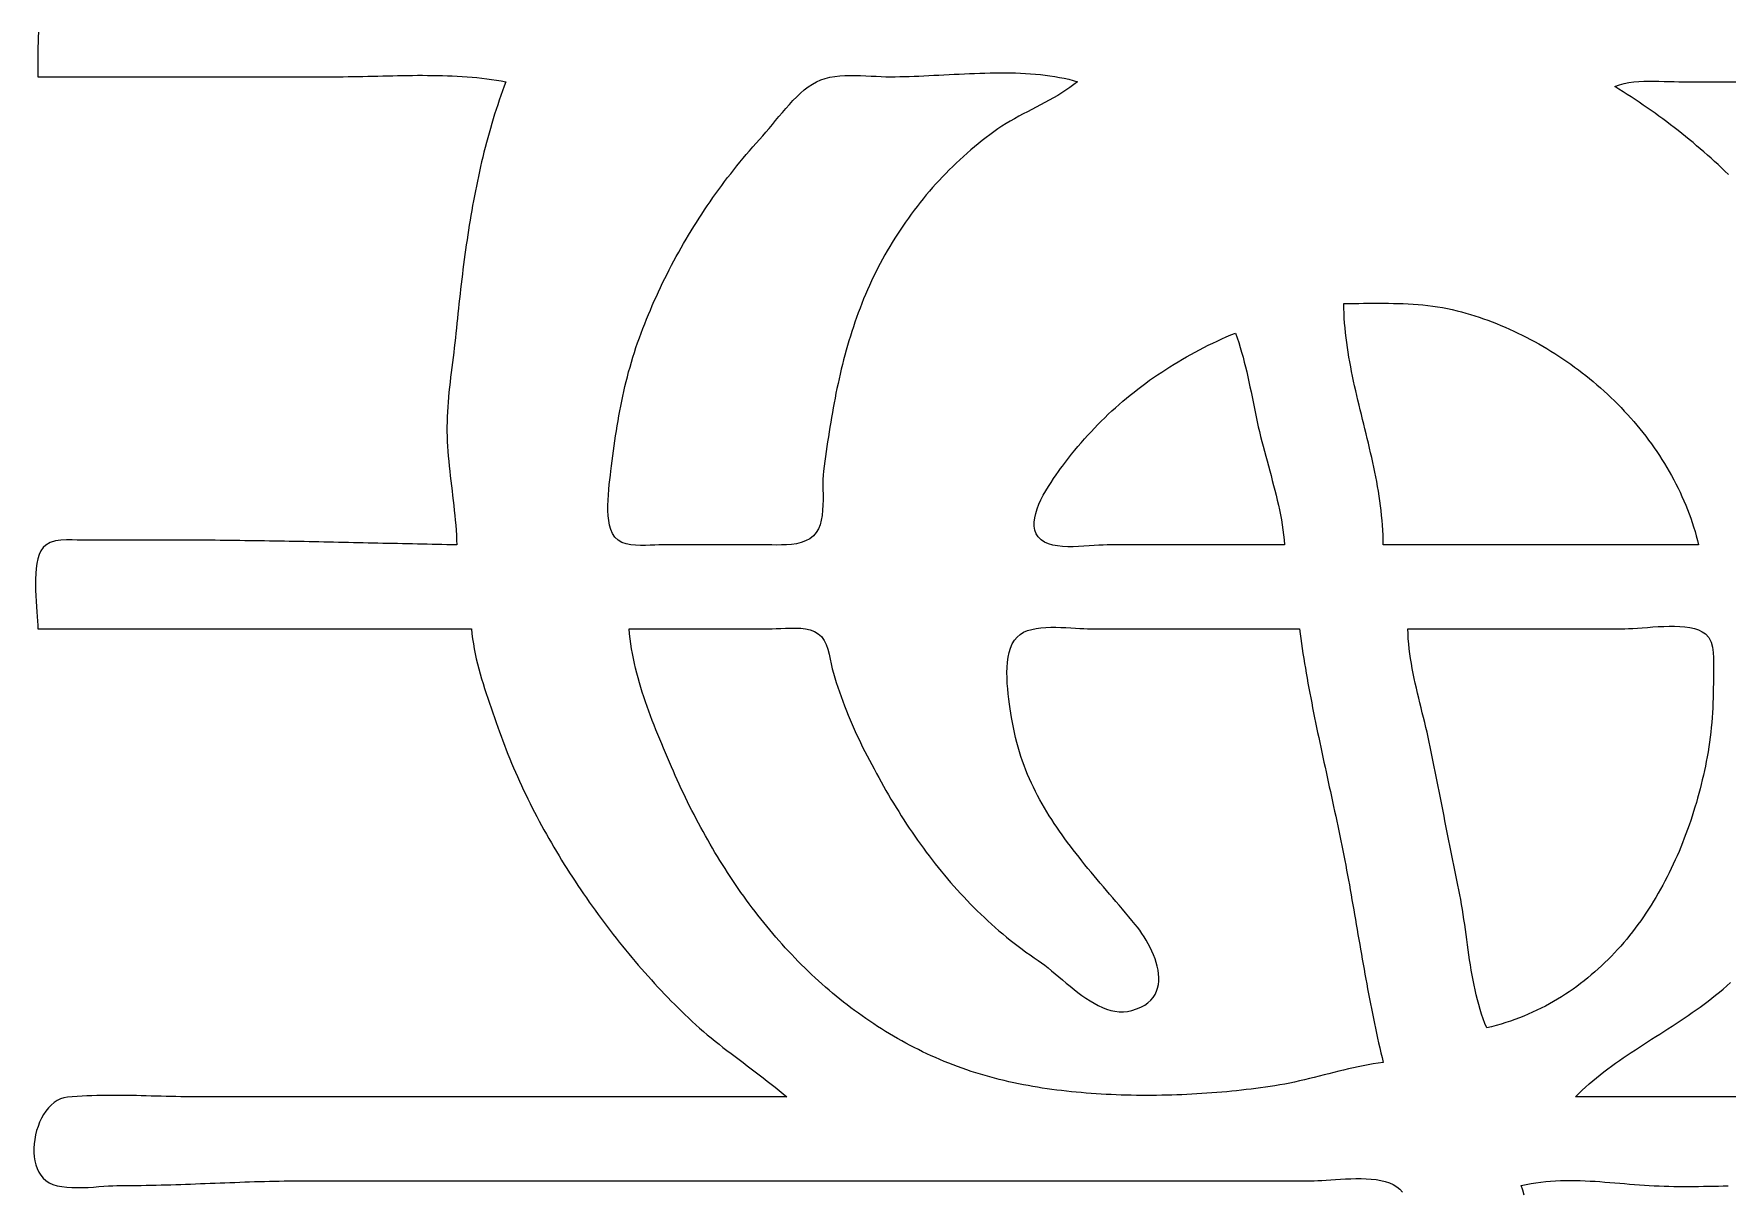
# Model space of a CAD drawing. Extents: x 5 to 1491, y 1 to 919.
# Drawn here: x 20.2 to 363.8, y 267.7 to 502.7 of the extents above; entities that cross this region are included whole.
import ezdxf

# ---------------------------------------------------------------- set-up
doc = ezdxf.new("R2010")
doc.units = 0
doc.layers.add('C18', color=18, linetype='CONTINUOUS')
doc.layers.add('C7', color=7, linetype='CONTINUOUS')

msp = doc.modelspace()

# ---------------------------------------------------------------- linework, layer by layer
at = {"layer": 'C18'}
for points in [[(21.1268, 503.027), (21.0851, 502.0315), (21.0535, 501.035), (21.0308, 500.0371), (21.0154, 499.0375), (21.0061, 498.0357), (21.0013, 497.0315), (20.9996, 496.0244), (20.9996, 495.014), (21, 494), (81, 494), (81.9887, 494.0026), (82.9802, 494.01), (83.9744, 494.0216), (84.9709, 494.0369), (85.9697, 494.0552), (86.9704, 494.0758), (87.973, 494.0983), (88.9772, 494.1219), (89.9829, 494.1462), (90.9898, 494.1704), (91.9978, 494.194), (93.0066, 494.2163), (94.016, 494.2369), (95.026, 494.255), (96.0362, 494.27), (97.0465, 494.2814), (98.0567, 494.2886), (99.0666, 494.2908), (100.0759, 494.2877), (101.0846, 494.2784), (102.0924, 494.2625), (103.0991, 494.2393), (104.1046, 494.2082), (105.1086, 494.1686), (106.1109, 494.1199), (107.1113, 494.0616), (108.1097, 493.9929), (109.1059, 493.9133), (110.0996, 493.8222), (111.0907, 493.719), (112.079, 493.6031), (113.0642, 493.4738), (114.0463, 493.3306), (115.0249, 493.1728), (116, 493), (115.6459, 492.0677), (115.3005, 491.1319), (114.9637, 490.1927), (114.6352, 489.2501), (114.3149, 488.3043), (114.0026, 487.3553), (113.6983, 486.4032), (113.4018, 485.4482), (113.1129, 484.4903), (112.8315, 483.5296), (112.5574, 482.5663), (112.2905, 481.6005), (112.0306, 480.6321), (111.7777, 479.6614), (111.5315, 478.6885), (111.2919, 477.7133), (111.0587, 476.7361), (110.8319, 475.757), (110.6112, 474.7759), (110.3966, 473.7931), (110.1878, 472.8086), (109.9848, 471.8226), (109.7873, 470.8351), (109.5953, 469.8461), (109.4085, 468.856), (109.2269, 467.8646), (109.0503, 466.8722), (108.8786, 465.8787), (108.7115, 464.8844), (108.549, 463.8894), (108.391, 462.8936), (108.2371, 461.8972), (108.0874, 460.9004), (107.9417, 459.9032), (107.7998, 458.9057), (107.6616, 457.908), (107.5269, 456.9102), (107.3956, 455.9124), (107.2675, 454.9147), (107.1425, 453.9173), (107.0205, 452.9201), (106.9013, 451.9234), (106.7847, 450.9271), (106.6707, 449.9315), (106.559, 448.9365), (106.4495, 447.9424), (106.3421, 446.9492), (106.2366, 445.9569), (106.1329, 444.9658), (106.0308, 443.9758), (105.9302, 442.9872), (105.831, 442), (105.7281, 441.0108), (105.618, 440.0188), (105.502, 439.0242), (105.3816, 438.0273), (105.2582, 437.0285), (105.1333, 436.0279), (105.0082, 435.026), (104.8845, 434.0229), (104.7634, 433.0189), (104.6465, 432.0143), (104.5351, 431.0095), (104.4308, 430.0047), (104.3348, 429.0001), (104.2487, 427.9962), (104.1738, 426.993), (104.1117, 425.991), (104.0636, 424.9904), (104.0311, 423.9915), (104.0156, 422.9946), (104.0185, 422), (104.0401, 420.9985), (104.0786, 419.9975), (104.1324, 418.9968), (104.2, 417.9966), (104.2797, 416.9966), (104.3701, 415.997), (104.4694, 414.9975), (104.5763, 413.9983), (104.6889, 412.9991), (104.8059, 412.0001), (104.9256, 411.0011), (105.0464, 410.0021), (105.1668, 409.003), (105.2852, 408.0039), (105.4, 407.0046), (105.5096, 406.0052), (105.6125, 405.0055), (105.7071, 404.0055), (105.7918, 403.0052), (105.8649, 402.0046), (105.9251, 401.0035), (105.9706, 400.002), (106, 399), (105.0014, 399.0207), (104.0029, 399.0417), (103.0043, 399.0629), (102.0057, 399.0843), (101.007, 399.1059), (100.0083, 399.1276), (99.0096, 399.1495), (98.0108, 399.1715), (97.012, 399.1936), (96.0131, 399.2158), (95.0142, 399.2381), (94.0153, 399.2604), (93.0163, 399.2828), (92.0173, 399.3051), (91.0182, 399.3274), (90.0191, 399.3497), (89.0199, 399.372), (88.0207, 399.3941), (87.0215, 399.4162), (86.0222, 399.4382), (85.0228, 399.46), (84.0234, 399.4817), (83.024, 399.5032), (82.0245, 399.5245), (81.0249, 399.5456), (80.0253, 399.5665), (79.0256, 399.5872), (78.0259, 399.6075), (77.0261, 399.6276), (76.0263, 399.6474), (75.0264, 399.6668), (74.0265, 399.6859), (73.0265, 399.7046), (72.0264, 399.7229), (71.0263, 399.7409), (70.0262, 399.7584), (69.0259, 399.7754), (68.0256, 399.792), (67.0253, 399.8081), (66.0248, 399.8237), (65.0244, 399.8388), (64.0238, 399.8533), (63.0232, 399.8673), (62.0225, 399.8807), (61.0217, 399.8935), (60.0209, 399.9056), (59.02, 399.9171), (58.0191, 399.928), (57.018, 399.9382), (56.0169, 399.9476), (55.0158, 399.9564), (54.0145, 399.9644), (53.0132, 399.9717), (52.0118, 399.9781), (51.0104, 399.9838), (50.0088, 399.9887), (49.0072, 399.9927), (48.0055, 399.9958), (47.0037, 399.9981), (46.0019, 399.9995), (45, 400), (29, 399.9992), (27.951, 400.0106), (26.8291, 400.0222), (25.6839, 399.9789), (24.5648, 399.8261), (23.5214, 399.5088), (22.6033, 398.9722), (22.0772, 398.4503), (21.6416, 397.8031), (21.2891, 397.0448), (21.0125, 396.1896), (20.8044, 395.2517), (20.6575, 394.2454), (20.5645, 393.1847), (20.518, 392.084), (20.5106, 390.9574), (20.5352, 389.8192), (20.5843, 388.6835), (20.6506, 387.5647), (20.7268, 386.4768), (20.8056, 385.4342), (20.8796, 384.451), (20.9416, 383.5414), (20.9841, 382.7196), (21, 382), (109, 382), (109.099, 380.9661), (109.2256, 379.9369), (109.3783, 378.9123), (109.5553, 377.8921), (109.755, 376.876), (109.9758, 375.8639), (110.2158, 374.8555), (110.4736, 373.8507), (110.7475, 372.8493), (111.0357, 371.851), (111.3366, 370.8558), (111.6487, 369.8633), (111.9701, 368.8734), (112.2993, 367.8858), (112.6345, 366.9005), (112.9742, 365.9172), (113.3167, 364.9357), (113.6602, 363.9558), (114.0032, 362.9772), (114.3441, 362), (114.665, 361.0879), (114.9944, 360.1759), (115.3322, 359.264), (115.6783, 358.3524), (116.0326, 357.441), (116.395, 356.5301), (116.7655, 355.6197), (117.1438, 354.7099), (117.53, 353.8009), (117.924, 352.8927), (118.3256, 351.9854), (118.7348, 351.0791), (119.1515, 350.174), (119.5755, 349.2701), (120.0069, 348.3675), (120.4454, 347.4663), (120.8911, 346.5667), (121.3438, 345.6687), (121.8034, 344.7724), (122.2699, 343.878), (122.7431, 342.9855), (123.2229, 342.095), (123.7094, 341.2066), (124.2023, 340.3205), (124.7016, 339.4367), (125.2072, 338.5554), (125.719, 337.6766), (126.2369, 336.8004), (126.7608, 335.9269), (127.2907, 335.0563), (127.8264, 334.1886), (128.3678, 333.3239), (128.915, 332.4624), (129.4676, 331.6041), (130.0258, 330.7492), (130.5893, 329.8976), (131.1582, 329.0497), (131.7322, 328.2053), (132.3114, 327.3647), (132.8956, 326.5279), (133.4847, 325.6951), (134.0786, 324.8663), (134.6773, 324.0417), (135.2807, 323.2212), (135.8886, 322.4052), (136.501, 321.5935), (137.1178, 320.7864), (137.7389, 319.984), (138.3642, 319.1863), (138.9935, 318.3934), (139.627, 317.6055), (140.2643, 316.8226), (140.9055, 316.0448), (141.5505, 315.2723), (142.1991, 314.5052), (142.8512, 313.7434), (143.5069, 312.9873), (144.1659, 312.2367), (144.8282, 311.492), (145.4937, 310.753), (146.1624, 310.02), (146.834, 309.2931), (147.5086, 308.5723), (148.1861, 307.8577), (148.8662, 307.1495), (149.5491, 306.4478), (150.2345, 305.7526), (150.9224, 305.064), (151.6126, 304.3822), (152.3052, 303.7073), (153, 303.0393), (153.7486, 302.3355), (154.5072, 301.6438), (155.2749, 300.9631), (156.0511, 300.2926), (156.835, 299.6315), (157.6258, 298.9787), (158.4229, 298.3335), (159.2255, 297.695), (160.0328, 297.0622), (160.8442, 296.4343), (161.6589, 295.8104), (162.4761, 295.1897), (163.2952, 294.5711), (164.1154, 293.9539), (164.9359, 293.3372), (165.7561, 292.72), (166.5752, 292.1015), (167.3924, 291.4808), (168.2071, 290.857), (169.0184, 290.2293), (169.8257, 289.5967), (170.6283, 288.9583), (171.4253, 288.3133), (172.2161, 287.6608), (173, 287), (108, 287), (54, 287), (53.0109, 287.0029), (52.0192, 287.0112), (51.025, 287.0241), (50.0285, 287.0411), (49.03, 287.0614), (48.0298, 287.0842), (47.0279, 287.109), (46.0248, 287.135), (45.0205, 287.1615), (44.0154, 287.1879), (43.0096, 287.2134), (42.0034, 287.2374), (40.997, 287.2591), (39.9906, 287.2779), (38.9845, 287.2931), (37.9789, 287.304), (36.974, 287.3099), (35.9701, 287.3101), (34.9674, 287.3039), (33.966, 287.2906), (32.9663, 287.2695), (31.9685, 287.24), (30.9728, 287.2013), (29.9794, 287.1528), (28.9885, 287.0937), (28.0004, 287.0235), (27.0154, 286.9413), (26.2848, 286.8183), (25.5861, 286.5888), (24.9211, 286.2605), (24.2918, 285.8415), (23.7, 285.3396), (23.1476, 284.7626), (22.6363, 284.1184), (22.1681, 283.415), (21.7449, 282.6602), (21.3684, 281.8619), (21.0406, 281.028), (20.7633, 280.1663), (20.5384, 279.2848), (20.3678, 278.3913), (20.2532, 277.4938), (20.1967, 276.6), (20.1999, 275.7179), (20.2649, 274.8554), (20.3934, 274.0203), (20.5873, 273.2205), (20.8485, 272.464), (21.1788, 271.7586), (21.5801, 271.1121), (22.0543, 270.5325), (22.6033, 270.0277), (23.2795, 269.5875), (24.0602, 269.2413), (24.9308, 268.9795), (25.8763, 268.7928), (26.8821, 268.6718), (27.9333, 268.607), (29.0152, 268.589), (30.1129, 268.6084), (31.2118, 268.6558), (32.2969, 268.7217), (33.3536, 268.7967), (34.367, 268.8715), (35.3224, 268.9366), (36.205, 268.9825), (37, 269), (38, 269.0019), (38.9999, 269.0076), (39.9996, 269.0168), (40.9992, 269.0294), (41.9986, 269.045), (42.9979, 269.0637), (43.997, 269.085), (44.9961, 269.1089), (45.995, 269.1351), (46.9939, 269.1635), (47.9928, 269.1937), (48.9916, 269.2257), (49.9904, 269.2592), (50.9891, 269.294), (51.9879, 269.3299), (52.9867, 269.3668), (53.9855, 269.4043), (54.9844, 269.4424), (55.9833, 269.4807), (56.9824, 269.5192), (57.9815, 269.5575), (58.9807, 269.5956), (59.9801, 269.6331), (60.9796, 269.67), (61.9793, 269.7059), (62.9792, 269.7407), (63.9792, 269.7742), (64.9794, 269.8062), (65.9799, 269.8364), (66.9806, 269.8648), (67.9815, 269.891), (68.9827, 269.9149), (69.9842, 269.9362), (70.986, 269.9549), (71.9881, 269.9705), (72.9906, 269.9831), (73.9933, 269.9923), (74.9964, 269.998), (76, 270), (229, 270), (280, 270), (280.7444, 270.0134), (281.559, 270.0495), (282.4347, 270.1024), (283.3623, 270.1659), (284.333, 270.234), (285.3376, 270.3006), (286.3671, 270.3597), (287.4125, 270.4051), (288.4648, 270.4309), (289.515, 270.431), (290.5539, 270.3992), (291.5726, 270.3296), (292.5621, 270.216), (293.5132, 270.0525), (294.4171, 269.8329), (295.2646, 269.5512), (296.0467, 269.2014), (296.7544, 268.7772), (297.3787, 268.2728), (297.9105, 267.6821)], [(322.6118, 267.0888), (322.3134, 268.0478), (322, 269), (322.9953, 269.2213), (323.9912, 269.4127), (324.9876, 269.5757), (325.9845, 269.7117), (326.9819, 269.8223), (327.9797, 269.9092), (328.9779, 269.9737), (329.9766, 270.0176), (330.9756, 270.0422), (331.9751, 270.0492), (332.9749, 270.0401), (333.975, 270.0165), (334.9755, 269.9799), (335.9762, 269.9318), (336.9773, 269.8738), (337.9786, 269.8075), (338.9802, 269.7343), (339.982, 269.6559), (340.9841, 269.5738), (341.9863, 269.4895), (342.9888, 269.4045), (343.9914, 269.3205), (344.9941, 269.239), (345.997, 269.1614), (347, 269.0895), (347.9932, 269.027), (348.9881, 268.975), (349.9847, 268.9328), (350.9826, 268.8997), (351.9818, 268.8748), (352.9821, 268.8574), (353.9833, 268.8469), (354.9852, 268.8424), (355.9877, 268.8432), (356.9907, 268.8486), (357.9939, 268.8578), (358.9972, 268.8701), (360.0005, 268.8848), (361.0035, 268.901), (362.0062, 268.9182), (363.0082, 268.9354), (364.0096, 268.952)]]:
    msp.add_lwpolyline(points, dxfattribs=at)
at = {"layer": 'C7'}
for points in [[(232, 493), (231.2276, 492.3968), (230.4348, 491.8204), (229.6235, 491.2681), (228.7958, 490.7369), (227.9538, 490.2241), (227.0994, 489.727), (226.2348, 489.2427), (225.3621, 488.7683), (224.4832, 488.3012), (223.6003, 487.8386), (222.7153, 487.3776), (221.8304, 486.9154), (220.9476, 486.4493), (220.069, 485.9764), (219.1966, 485.494), (218.3325, 484.9992), (217.4787, 484.4893), (216.6373, 483.9615), (215.8104, 483.413), (215, 482.841), (214.198, 482.2479), (213.4046, 481.645), (212.6199, 481.0326), (211.844, 480.4106), (211.0767, 479.7792), (210.3184, 479.1384), (209.5689, 478.4885), (208.8283, 477.8294), (208.0967, 477.1614), (207.3741, 476.4844), (206.6607, 475.7987), (205.9564, 475.1043), (205.2613, 474.4012), (204.5755, 473.6897), (203.8989, 472.9699), (203.2318, 472.2417), (202.574, 471.5054), (201.9258, 470.7611), (201.2871, 470.0088), (200.6579, 469.2486), (200.0384, 468.4807), (199.4286, 467.7051), (198.8286, 466.9221), (198.2383, 466.1315), (197.6579, 465.3337), (197.0874, 464.5286), (196.5269, 463.7165), (195.9764, 462.8973), (195.436, 462.0712), (194.9057, 461.2383), (194.3855, 460.3987), (193.8757, 459.5525), (193.3761, 458.6998), (192.8868, 457.8408), (192.408, 456.9755), (191.9396, 456.104), (191.4818, 455.2264), (191.0344, 454.3428), (190.5978, 453.4535), (190.1717, 452.5583), (189.7564, 451.6575), (189.3519, 450.7512), (188.9583, 449.8394), (188.5755, 448.9223), (188.2037, 448), (187.8377, 447.06), (187.4835, 446.1177), (187.1406, 445.1731), (186.8088, 444.2262), (186.4877, 443.2771), (186.1772, 442.3259), (185.8769, 441.3725), (185.5864, 440.417), (185.3056, 439.4596), (185.0341, 438.5001), (184.7716, 437.5387), (184.5179, 436.5753), (184.2726, 435.6102), (184.0355, 434.6432), (183.8063, 433.6744), (183.5846, 432.704), (183.3702, 431.7319), (183.1628, 430.7581), (182.9621, 429.7828), (182.7678, 428.8059), (182.5796, 427.8276), (182.3973, 426.8478), (182.2205, 425.8666), (182.0489, 424.8841), (181.8823, 423.9002), (181.7203, 422.9151), (181.5627, 421.9288), (181.4092, 420.9413), (181.2595, 419.9527), (181.1132, 418.963), (180.9702, 417.9723), (180.8301, 416.9806), (180.6926, 415.9879), (180.5574, 414.9944), (180.4243, 414), (180.3464, 413.1744), (180.3113, 412.2686), (180.3058, 411.2982), (180.3165, 410.2791), (180.3303, 409.2269), (180.3337, 408.1573), (180.3135, 407.086), (180.2564, 406.0287), (180.1493, 405.001), (179.9787, 404.0188), (179.7314, 403.0977), (179.3941, 402.2534), (178.9536, 401.5016), (178.3966, 400.858), (177.6448, 400.2706), (176.8044, 399.8195), (175.8931, 399.4872), (174.9282, 399.2559), (173.9275, 399.1079), (172.9084, 399.0257), (171.8886, 398.9915), (170.8855, 398.9877), (169.9168, 398.9966), (169, 399.0007), (147, 399), (146.1678, 398.983), (145.2569, 398.946), (144.2919, 398.9109), (143.2977, 398.8995), (142.2991, 398.9336), (141.3209, 399.0351), (140.3879, 399.2258), (139.5248, 399.5276), (138.7564, 399.9623), (138.1077, 400.5518), (137.6033, 401.3179), (137.2745, 402.1174), (137.0261, 402.9967), (136.8499, 403.942), (136.7379, 404.9395), (136.6819, 405.9755), (136.674, 407.0363), (136.706, 408.1081), (136.7699, 409.1771), (136.8576, 410.2297), (136.9611, 411.252), (137.0722, 412.2303), (137.183, 413.1509), (137.2854, 414), (137.4095, 415.0367), (137.537, 416.069), (137.6683, 417.097), (137.8038, 418.1209), (137.9439, 419.1409), (138.0891, 420.1573), (138.2398, 421.1702), (138.3964, 422.1798), (138.5594, 423.1864), (138.7291, 424.1901), (138.9059, 425.1912), (139.0904, 426.1898), (139.283, 427.1861), (139.484, 428.1804), (139.6939, 429.1729), (139.9131, 430.1637), (140.1421, 431.1531), (140.3812, 432.1413), (140.6309, 433.1285), (140.8916, 434.1148), (141.1638, 435.1005), (141.4478, 436.0857), (141.7441, 437.0708), (142.0532, 438.0558), (142.3754, 439.0411), (142.7111, 440.0267), (143.0609, 441.0129), (143.4251, 442), (143.7829, 442.9391), (144.1486, 443.8753), (144.5222, 444.8084), (144.9036, 445.7385), (145.2928, 446.6654), (145.6897, 447.5891), (146.0943, 448.5096), (146.5065, 449.4267), (146.9263, 450.3405), (147.3537, 451.2509), (147.7886, 452.1577), (148.231, 453.0611), (148.6808, 453.9608), (149.1379, 454.8569), (149.6024, 455.7492), (150.0743, 456.6378), (150.5533, 457.5226), (151.0396, 458.4034), (151.533, 459.2804), (152.0336, 460.1533), (152.5413, 461.0221), (153.056, 461.8869), (153.5777, 462.7475), (154.1063, 463.6038), (154.6419, 464.4559), (155.1843, 465.3036), (155.7335, 466.1469), (156.2896, 466.9857), (156.8523, 467.8201), (157.4218, 468.6498), (157.9979, 469.4749), (158.5806, 470.2954), (159.1699, 471.111), (159.7658, 471.9219), (160.3681, 472.7279), (160.9768, 473.529), (161.5919, 474.3252), (162.2134, 475.1162), (162.8412, 475.9022), (163.4753, 476.6831), (164.1156, 477.4587), (164.762, 478.2291), (165.4146, 478.9941), (166.0733, 479.7538), (166.7381, 480.508), (167.4088, 481.2568), (168.0856, 482), (168.734, 482.7254), (169.3879, 483.4883), (170.0488, 484.2803), (170.7178, 485.0928), (171.3965, 485.9175), (172.0862, 486.7458), (172.7882, 487.5694), (173.504, 488.3798), (174.2349, 489.1685), (174.9823, 489.9271), (175.7475, 490.6471), (176.532, 491.32), (177.3371, 491.9375), (178.1641, 492.491), (179.0146, 492.9722), (179.8722, 493.3559), (180.7802, 493.6612), (181.7318, 493.8959), (182.7198, 494.0676), (183.7374, 494.184), (184.7775, 494.2529), (185.8331, 494.2818), (186.8973, 494.2786), (187.9631, 494.2508), (189.0235, 494.2062), (190.0715, 494.1525), (191.1001, 494.0973), (192.1024, 494.0483), (193.0713, 494.0133), (194, 494), (194.9402, 494.0047), (195.8922, 494.0184), (196.855, 494.0401), (197.8282, 494.0689), (198.8109, 494.104), (199.8024, 494.1445), (200.802, 494.1895), (201.8092, 494.2381), (202.823, 494.2894), (203.8429, 494.3426), (204.8681, 494.3968), (205.898, 494.451), (206.9317, 494.5045), (207.9688, 494.5563), (209.0083, 494.6055), (210.0497, 494.6512), (211.0921, 494.6927), (212.135, 494.7289), (213.1777, 494.7591), (214.2193, 494.7822), (215.2592, 494.7975), (216.2968, 494.8041), (217.3313, 494.801), (218.362, 494.7874), (219.3881, 494.7625), (220.4091, 494.7252), (221.4242, 494.6749), (222.4327, 494.6104), (223.4339, 494.5311), (224.427, 494.4359), (225.4115, 494.3241), (226.3866, 494.1947), (227.3515, 494.0469), (228.3056, 493.8797), (229.2482, 493.6923), (230.1786, 493.4838), (231.0961, 493.2533), (232, 493)], [(364.0501, 474.1804), (363.356, 474.8481), (362.6563, 475.5109), (361.9511, 476.1688), (361.2403, 476.8219), (360.5241, 477.4699), (359.8025, 478.1131), (359.0755, 478.7512), (358.3432, 479.3843), (357.6057, 480.0124), (356.863, 480.6354), (356.1152, 481.2534), (355.3623, 481.8662), (354.6043, 482.474), (353.8414, 483.0765), (353.0735, 483.674), (352.3008, 484.2662), (351.5233, 484.8532), (350.7409, 485.435), (349.9539, 486.0115), (349.1622, 486.5828), (348.3658, 487.1487), (347.5649, 487.7094), (346.7596, 488.2646), (345.9497, 488.8145), (345.1354, 489.3591), (344.3168, 489.8982), (343.4939, 490.4318), (342.6668, 490.96), (341.8354, 491.4827), (341, 492), (341.9275, 492.3434), (342.8805, 492.6126), (343.8554, 492.8156), (344.8485, 492.9606), (345.8562, 493.0558), (346.8746, 493.1092), (347.9003, 493.1291), (348.9295, 493.1236), (349.9586, 493.1008), (350.9838, 493.0689), (352.0015, 493.036), (353.0082, 493.0103), (354, 493), (377, 493)], [(358, 399), (294, 399), (293.99, 400.001), (293.962, 400.9995), (293.9166, 401.9956), (293.8547, 402.9894), (293.777, 403.981), (293.6841, 404.9706), (293.577, 405.9581), (293.4562, 406.9437), (293.3226, 407.9275), (293.1769, 408.9097), (293.0199, 409.8903), (292.8522, 410.8694), (292.6747, 411.8471), (292.4881, 412.8235), (292.2931, 413.7988), (292.0905, 414.773), (291.8811, 415.7463), (291.6655, 416.7187), (291.4445, 417.6903), (291.2189, 418.6613), (290.9894, 419.6317), (290.7568, 420.6017), (290.5218, 421.5714), (290.2851, 422.5408), (290.0475, 423.51), (289.8098, 424.4793), (289.5727, 425.4486), (289.3369, 426.4181), (289.1032, 427.3878), (288.8724, 428.358), (288.6451, 429.3286), (288.4221, 430.2998), (288.2043, 431.2717), (287.9922, 432.2445), (287.7867, 433.2181), (287.5885, 434.1927), (287.3984, 435.1684), (287.2171, 436.1453), (287.0453, 437.1235), (286.8839, 438.1031), (286.7335, 439.0843), (286.5948, 440.067), (286.4688, 441.0515), (286.356, 442.0379), (286.2572, 443.0261), (286.1732, 444.0164), (286.1047, 445.0088), (286.0525, 446.0035), (286.0174, 447.0005), (286, 448), (287.0076, 448.0023), (288.0152, 448.0084), (289.0226, 448.0168), (290.0297, 448.0262), (291.0364, 448.0351), (292.0426, 448.0422), (293.0483, 448.046), (294.0535, 448.0451), (295.0579, 448.0382), (296.0615, 448.0239), (297.0642, 448.0007), (298.0661, 447.9672), (299.0668, 447.9221), (300.0665, 447.8639), (301.065, 447.7912), (302.0622, 447.7027), (303.058, 447.597), (304.0524, 447.4725), (305.0453, 447.3281), (306.0366, 447.1621), (307.0262, 446.9733), (308.014, 446.7603), (309, 446.5216), (309.897, 446.2849), (310.7924, 446.0346), (311.6859, 445.7706), (312.5774, 445.4931), (313.4666, 445.2022), (314.3534, 444.8981), (315.2375, 444.5809), (316.1187, 444.2507), (316.9968, 443.9076), (317.8717, 443.5517), (318.7431, 443.1832), (319.6108, 442.8022), (320.4746, 442.4089), (321.3343, 442.0032), (322.1897, 441.5855), (323.0407, 441.1557), (323.8869, 440.714), (324.7283, 440.2606), (325.5645, 439.7955), (326.3955, 439.319), (327.2209, 438.831), (328.0406, 438.3318), (328.8544, 437.8214), (329.6621, 437.3), (330.4635, 436.7677), (331.2584, 436.2247), (332.0465, 435.6709), (332.8277, 435.1067), (333.6018, 434.5321), (334.3686, 433.9472), (335.1278, 433.3521), (335.8793, 432.747), (336.6229, 432.1321), (337.3583, 431.5073), (338.0854, 430.8729), (338.8039, 430.2289), (339.5137, 429.5755), (340.2145, 428.9129), (340.9061, 428.2411), (341.5885, 427.5602), (342.2612, 426.8705), (342.9242, 426.1719), (343.5772, 425.4647), (344.2201, 424.7489), (344.8526, 424.0248), (345.4745, 423.2923), (346.0856, 422.5517), (346.6858, 421.803), (347.2748, 421.0464), (347.8524, 420.282), (348.4184, 419.5099), (348.9726, 418.7303), (349.5148, 417.9432), (350.0449, 417.1489), (350.5625, 416.3473), (351.0676, 415.5388), (351.5598, 414.7232), (352.039, 413.9009), (352.5051, 413.0719), (352.9577, 412.2363), (353.3967, 411.3943), (353.8219, 410.546), (354.2331, 409.6915), (354.63, 408.831), (355.0125, 407.9644), (355.3804, 407.0921), (355.7335, 406.2141), (356.0716, 405.3305), (356.3944, 404.4415), (356.7017, 403.5472), (356.9935, 402.6476), (357.2694, 401.743), (357.5292, 400.8334), (357.7728, 399.919), (358, 399)], [(264, 442), (264.3492, 441.0358), (264.6776, 440.064), (264.9869, 439.0852), (265.2786, 438.1001), (265.5543, 437.1092), (265.8157, 436.1133), (266.0645, 435.1129), (266.3022, 434.1088), (266.5305, 433.1015), (266.7509, 432.0918), (266.9652, 431.0802), (267.175, 430.0674), (267.3818, 429.0541), (267.5873, 428.0409), (267.7931, 427.0285), (268.0009, 426.0174), (268.2123, 425.0084), (268.4289, 424.002), (268.6523, 422.999), (268.8842, 422), (269.1261, 421.0013), (269.3762, 420.0049), (269.6332, 419.0105), (269.8954, 418.0177), (270.1615, 417.0261), (270.4302, 416.0354), (270.6999, 415.0454), (270.9693, 414.0555), (271.2369, 413.0655), (271.5013, 412.0751), (271.761, 411.0838), (272.0148, 410.0914), (272.261, 409.0975), (272.4984, 408.1017), (272.7255, 407.1038), (272.9408, 406.1033), (273.1429, 405.0999), (273.3305, 404.0933), (273.5021, 403.0832), (273.6563, 402.0691), (273.7916, 401.0508), (273.9066, 400.0278), (274, 399), (238, 399), (237.1996, 398.9817), (236.3087, 398.9341), (235.3438, 398.8681), (234.3216, 398.7945), (233.2588, 398.7242), (232.172, 398.668), (231.0777, 398.6367), (229.9926, 398.6412), (228.9334, 398.6924), (227.9167, 398.801), (226.9591, 398.978), (226.0772, 399.2342), (225.2877, 399.5805), (224.6072, 400.0277), (224.0158, 400.6164), (223.5898, 401.2804), (223.3162, 402.0102), (223.1817, 402.7965), (223.1731, 403.6299), (223.2775, 404.501), (223.4815, 405.4005), (223.7721, 406.319), (224.1362, 407.2472), (224.5605, 408.1757), (225.032, 409.0951), (225.5375, 409.996), (226.0639, 410.8692), (226.5979, 411.7051), (227.1266, 412.4946), (227.6367, 413.2282), (228.1151, 413.8965), (228.5487, 414.4902), (228.9243, 415), (229.5336, 415.8162), (230.1516, 416.6222), (230.7781, 417.418), (231.4133, 418.2037), (232.0569, 418.9792), (232.7089, 419.7447), (233.3693, 420.5001), (234.038, 421.2455), (234.7148, 421.9808), (235.3999, 422.7062), (236.093, 423.4215), (236.7941, 424.127), (237.5032, 424.8225), (238.2201, 425.5081), (238.9449, 426.1839), (239.6775, 426.8499), (240.4177, 427.506), (241.1656, 428.1523), (241.921, 428.7889), (242.6839, 429.4158), (243.4542, 430.0329), (244.2319, 430.6404), (245.0169, 431.2382), (245.8091, 431.8264), (246.6085, 432.405), (247.415, 432.974), (248.2286, 433.5335), (249.049, 434.0834), (249.8764, 434.6238), (250.7107, 435.1548), (251.5517, 435.6763), (252.3994, 436.1884), (253.2537, 436.6911), (254.1147, 437.1844), (254.9821, 437.6684), (255.856, 438.143), (256.7362, 438.6084), (257.6228, 439.0645), (258.5156, 439.5114), (259.4146, 439.949), (260.3197, 440.3775), (261.2308, 440.7968), (262.148, 441.2069), (263.071, 441.608), (264, 442)], [(272, 289.2746), (271.05, 289.1305), (270.0938, 288.9914), (269.1318, 288.8574), (268.1642, 288.7285), (267.1913, 288.6048), (266.2132, 288.4862), (265.2303, 288.373), (264.2427, 288.2651), (263.2508, 288.1625), (262.2548, 288.0655), (261.255, 287.9739), (260.2515, 287.8878), (259.2447, 287.8074), (258.2349, 287.7327), (257.2221, 287.6636), (256.2068, 287.6004), (255.1892, 287.5429), (254.1694, 287.4914), (253.1479, 287.4458), (252.1247, 287.4062), (251.1002, 287.3727), (250.0747, 287.3453), (249.0483, 287.324), (248.0214, 287.309), (246.9941, 287.3002), (245.9668, 287.2978), (244.9397, 287.3018), (243.9129, 287.3122), (242.8869, 287.3292), (241.8619, 287.3526), (240.838, 287.3827), (239.8156, 287.4195), (238.7948, 287.463), (237.7761, 287.5133), (236.7595, 287.5704), (235.7454, 287.6344), (234.734, 287.7054), (233.7255, 287.7833), (232.7203, 287.8684), (231.7185, 287.9605), (230.7205, 288.0598), (229.7264, 288.1664), (228.7365, 288.2802), (227.7512, 288.4014), (226.7705, 288.5299), (225.7948, 288.6659), (224.8244, 288.8095), (223.8594, 288.9606), (222.9002, 289.1193), (221.9469, 289.2856), (221, 289.4598), (220.0064, 289.6533), (219.019, 289.8581), (218.0377, 290.0741), (217.0625, 290.301), (216.0934, 290.539), (215.1303, 290.7878), (214.1733, 291.0474), (213.2224, 291.3177), (212.2775, 291.5986), (211.3388, 291.8901), (210.406, 292.192), (209.4794, 292.5042), (208.5587, 292.8268), (207.6442, 293.1595), (206.7356, 293.5023), (205.8331, 293.8551), (204.9367, 294.2178), (204.0462, 294.5904), (203.1618, 294.9728), (202.2834, 295.3648), (201.4111, 295.7664), (200.5447, 296.1775), (199.6844, 296.598), (198.8301, 297.0278), (197.9817, 297.4669), (197.1394, 297.9151), (196.303, 298.3724), (195.4727, 298.8387), (194.6483, 299.3138), (193.8299, 299.7978), (193.0175, 300.2905), (192.2111, 300.7918), (191.4106, 301.3017), (190.6161, 301.82), (189.8276, 302.3467), (189.045, 302.8817), (188.2684, 303.425), (187.4977, 303.9763), (186.7329, 304.5356), (185.9741, 305.103), (185.2213, 305.6781), (184.4743, 306.2611), (183.7333, 306.8517), (182.9982, 307.4499), (182.2691, 308.0557), (181.5458, 308.6689), (180.8285, 309.2894), (180.1171, 309.9172), (179.4115, 310.5521), (178.7119, 311.1942), (178.0182, 311.8432), (177.3303, 312.4992), (176.6484, 313.162), (175.9723, 313.8315), (175.3021, 314.5077), (174.6378, 315.1904), (173.9794, 315.8797), (173.3268, 316.5753), (172.6801, 317.2772), (172.0392, 317.9854), (171.4042, 318.6997), (170.775, 319.42), (170.1517, 320.1464), (169.5343, 320.8786), (168.9226, 321.6166), (168.3168, 322.3603), (167.7169, 323.1096), (167.1227, 323.8645), (166.5344, 324.6248), (165.9519, 325.3904), (165.3752, 326.1614), (164.8043, 326.9375), (164.2392, 327.7188), (163.68, 328.505), (163.1265, 329.2963), (162.5788, 330.0923), (162.0369, 330.8931), (161.5008, 331.6986), (160.9704, 332.5087), (160.4459, 333.3232), (159.9271, 334.1422), (159.4141, 334.9656), (158.9068, 335.7931), (158.4053, 336.6248), (157.9096, 337.4606), (157.4196, 338.3004), (156.9353, 339.1441), (156.4569, 339.9916), (155.9841, 340.8428), (155.5171, 341.6977), (155.0558, 342.5561), (154.6002, 343.418), (154.1504, 344.2833), (153.7062, 345.1518), (153.2678, 346.0236), (152.8351, 346.8985), (152.4082, 347.7765), (151.9869, 348.6574), (151.5713, 349.5411), (151.1614, 350.4277), (150.7572, 351.3169), (150.3586, 352.2088), (149.9658, 353.1031), (149.5787, 354), (149.1789, 354.9339), (148.7795, 355.8685), (148.3812, 356.8038), (147.9848, 357.74), (147.5911, 358.6774), (147.2009, 359.6161), (146.815, 360.5563), (146.4341, 361.4983), (146.059, 362.4421), (145.6906, 363.3879), (145.3296, 364.3361), (144.9768, 365.2866), (144.633, 366.2398), (144.299, 367.1958), (143.9755, 368.1548), (143.6635, 369.117), (143.3636, 370.0826), (143.0766, 371.0517), (142.8034, 372.0245), (142.5447, 373.0013), (142.3013, 373.9822), (142.074, 374.9674), (141.8636, 375.9571), (141.6708, 376.9515), (141.4966, 377.9507), (141.3416, 378.955), (141.2066, 379.9645), (141.0925, 380.9794), (141, 382), (170, 382), (170.8407, 382.0186), (171.7609, 382.0619), (172.7387, 382.1106), (173.7523, 382.1456), (174.7797, 382.1477), (175.7991, 382.0978), (176.7887, 381.9766), (177.7266, 381.7651), (178.5909, 381.444), (179.3598, 380.9942), (180.0115, 380.3966), (180.5498, 379.6378), (180.9741, 378.7761), (181.308, 377.8393), (181.5747, 376.8551), (181.7978, 375.8513), (182.0005, 374.8556), (182.2065, 373.8959), (182.439, 373), (182.7272, 372.0487), (183.0284, 371.0951), (183.3421, 370.1399), (183.6679, 369.1842), (184.0054, 368.2288), (184.3541, 367.2745), (184.7137, 366.3225), (185.0837, 365.3734), (185.4638, 364.4283), (185.8534, 363.4881), (186.2523, 362.5537), (186.6599, 361.6259), (187.076, 360.7058), (187.5, 359.7941), (187.9315, 358.8919), (188.3703, 358), (188.8212, 357.1022), (189.2769, 356.2074), (189.7377, 355.3156), (190.2035, 354.4269), (190.6743, 353.5415), (191.1504, 352.6594), (191.6316, 351.7808), (192.1183, 350.9058), (192.6102, 350.0345), (193.1077, 349.1669), (193.6107, 348.3033), (194.1193, 347.4436), (194.6336, 346.5881), (195.1536, 345.7368), (195.6795, 344.8898), (196.2113, 344.0473), (196.7491, 343.2093), (197.2929, 342.376), (197.8428, 341.5474), (198.3989, 340.7238), (198.9613, 339.9051), (199.5301, 339.0914), (200.1052, 338.283), (200.6869, 337.48), (201.2751, 336.6823), (201.8699, 335.8901), (202.4715, 335.1036), (203.0798, 334.3228), (203.695, 333.5479), (204.3171, 332.779), (204.9462, 332.0161), (205.5824, 331.2594), (206.2257, 330.5089), (206.8763, 329.7649), (207.5341, 329.0274), (208.1993, 328.2964), (208.872, 327.5722), (209.5521, 326.8549), (210.2399, 326.1444), (210.9353, 325.441), (211.6384, 324.7448), (212.3494, 324.0558), (213.0682, 323.3742), (213.795, 322.7001), (214.5298, 322.0336), (215.2727, 321.3747), (216.0238, 320.7237), (216.7831, 320.0806), (217.5507, 319.4455), (218.3267, 318.8185), (219.1112, 318.1998), (219.9042, 317.5894), (220.7059, 316.9875), (221.5162, 316.3942), (222.3352, 315.8095), (223.1631, 315.2336), (224, 314.6666), (224.6527, 314.2108), (225.3241, 313.7082), (226.0132, 313.1656), (226.7192, 312.5896), (227.4411, 311.9872), (228.1779, 311.365), (228.929, 310.7299), (229.6932, 310.0887), (230.4697, 309.4481), (231.2577, 308.8149), (232.0562, 308.1959), (232.8643, 307.598), (233.6812, 307.0278), (234.5058, 306.4921), (235.3374, 305.9978), (236.175, 305.5517), (237.0177, 305.1604), (237.8647, 304.8309), (238.7149, 304.5698), (239.5676, 304.384), (240.4218, 304.2803), (241.2766, 304.2654), (242.1311, 304.3461), (242.9845, 304.5293), (243.9647, 304.8462), (244.8354, 305.2194), (245.601, 305.645), (246.2656, 306.1194), (246.8338, 306.6388), (247.3097, 307.1997), (247.6977, 307.7983), (248.0022, 308.4308), (248.2275, 309.0937), (248.3779, 309.7832), (248.4577, 310.4957), (248.4713, 311.2273), (248.423, 311.9745), (248.3171, 312.7336), (248.158, 313.5008), (247.9499, 314.2725), (247.6973, 315.045), (247.4044, 315.8146), (247.0756, 316.5775), (246.7152, 317.3301), (246.3275, 318.0688), (245.9169, 318.7897), (245.4876, 319.4893), (245.0441, 320.1638), (244.5907, 320.8095), (244.1316, 321.4228), (243.6713, 322)], [(219.179, 379.682), (219.6938, 380.3139), (220.3132, 380.8409), (221.0251, 381.2715), (221.8176, 381.6143), (222.6786, 381.8779), (223.5963, 382.071), (224.5585, 382.2021), (225.5534, 382.2799), (226.569, 382.313), (227.5932, 382.3099), (228.6142, 382.2793), (229.6198, 382.2298), (230.5983, 382.17), (231.5375, 382.1085), (232.4255, 382.0539), (233.2503, 382.0149), (234, 382), (277, 382)], [(277, 382), (277.1326, 380.9948), (277.2708, 379.9899), (277.4143, 378.9852), (277.563, 377.9808), (277.7166, 376.9766), (277.8751, 375.9726), (278.0381, 374.9689), (278.2056, 373.9654), (278.3772, 372.9621), (278.553, 371.9591), (278.7325, 370.9563), (278.9158, 369.9538), (279.1025, 368.9514), (279.2925, 367.9494), (279.4857, 366.9475), (279.6817, 365.9459), (279.8805, 364.9445), (280.0819, 363.9433), (280.2856, 362.9424), (280.4914, 361.9416), (280.6993, 360.9412), (280.909, 359.9409), (281.1203, 358.9409), (281.3331, 357.941), (281.547, 356.9414), (281.7621, 355.9421), (281.978, 354.9429), (282.1946, 353.944), (282.4117, 352.9453), (282.6292, 351.9468), (282.8467, 350.9485), (283.0642, 349.9504), (283.2815, 348.9526), (283.4983, 347.955), (283.7145, 346.9576), (283.93, 345.9604), (284.1444, 344.9634), (284.3577, 343.9666), (284.5696, 342.97), (284.7799, 341.9737), (284.9885, 340.9775), (285.1952, 339.9816), (285.3998, 338.9859), (285.6021, 337.9904), (285.802, 336.9951), (285.9992, 336), (286.1935, 335.0043), (286.385, 334.0074), (286.574, 333.0095), (286.7606, 332.0106), (286.9449, 331.0107), (287.1273, 330.0099), (287.3079, 329.0084), (287.4868, 328.0061), (287.6643, 327.0032), (287.8406, 325.9997), (288.0159, 324.9957), (288.1903, 323.9912), (288.3641, 322.9863), (288.5374, 321.9812), (288.7105, 320.9758), (288.8835, 319.9703), (289.0567, 318.9646), (289.2301, 317.959), (289.4042, 316.9533), (289.5789, 315.9478), (289.7546, 314.9425), (289.9313, 313.9375), (290.1094, 312.9328), (290.289, 311.9285), (290.4702, 310.9246), (290.6534, 309.9213), (290.8387, 308.9186), (291.0262, 307.9166), (291.2162, 306.9154), (291.4088, 305.915), (291.6044, 304.9154), (291.803, 303.9169), (292.0048, 302.9194), (292.2101, 301.9229), (292.419, 300.9277), (292.6318, 299.9337), (292.8486, 298.941), (293.0697, 297.9498), (293.2951, 296.9599), (293.5252, 295.9717), (293.7601, 294.985), (294, 294), (292.9821, 293.8583), (291.9687, 293.698), (290.9595, 293.5209), (289.9539, 293.3287), (288.9516, 293.123), (287.9521, 292.9058), (286.955, 292.6787), (285.9599, 292.4434), (284.9663, 292.2018), (283.9739, 291.9556), (282.9822, 291.7064), (281.9908, 291.4561), (280.9993, 291.2064), (280.0072, 290.9591), (279.0141, 290.7159), (278.0197, 290.4785), (277.0234, 290.2487), (276.0249, 290.0282), (275.0237, 289.8188), (274.0194, 289.6223), (273.0117, 289.4403), (272, 289.2747)], [(315, 301), (314.6267, 301.9223), (314.2788, 302.8578), (313.9546, 303.8055), (313.6527, 304.7648), (313.3717, 305.7345), (313.1102, 306.7141), (312.8667, 307.7025), (312.6397, 308.6989), (312.4277, 309.7025), (312.2294, 310.7124), (312.0433, 311.7278), (311.868, 312.7479), (311.7019, 313.7716), (311.5436, 314.7983), (311.3917, 315.8271), (311.2448, 316.857), (311.1014, 317.8873), (310.9599, 318.9171), (310.8191, 319.9455), (310.6774, 320.9718), (310.5334, 321.995), (310.3856, 323.0142), (310.2326, 324.0287), (310.073, 325.0376), (309.9052, 326.04), (309.7278, 327.0351), (309.5395, 328.0221), (309.3387, 329), (309.1272, 329.9975), (308.9181, 330.9957), (308.7112, 331.9943), (308.5063, 332.9934), (308.3033, 333.9929), (308.1019, 334.9927), (307.9021, 335.9929), (307.7037, 336.9934), (307.5064, 337.9942), (307.3102, 338.9951), (307.1148, 339.9963), (306.92, 340.9976), (306.7258, 341.9989), (306.5319, 343.0004), (306.3382, 344.0019), (306.1445, 345.0033), (305.9507, 346.0047), (305.7565, 347.006), (305.5618, 348.0072), (305.3664, 349.0082), (305.1702, 350.009), (304.973, 351.0095), (304.7746, 352.0097), (304.5748, 353.0096), (304.3736, 354.0092), (304.1706, 355.0083), (303.9658, 356.007), (303.759, 357.0052), (303.55, 358.0028), (303.3387, 359), (303.1222, 359.991), (302.8969, 360.9822), (302.6642, 361.9737), (302.4258, 362.9655), (302.1833, 363.9578), (301.9385, 364.9505), (301.6929, 365.9439), (301.4482, 366.9381), (301.206, 367.933), (300.9679, 368.9288), (300.7357, 369.9257), (300.5109, 370.9236), (300.2953, 371.9227), (300.0903, 372.9231), (299.8978, 373.9249), (299.7192, 374.9282), (299.5563, 375.933), (299.4108, 376.9394), (299.2841, 377.9477), (299.1781, 378.9577), (299.0943, 379.9697), (299.0344, 380.9838), (299, 382), (343, 382), (343.7751, 382.016), (344.6364, 382.0592), (345.5714, 382.1222), (346.5675, 382.1977), (347.6122, 382.2783), (348.6931, 382.3567), (349.7976, 382.4256), (350.9133, 382.4775), (352.0277, 382.5052), (353.1283, 382.5013), (354.2026, 382.4584), (355.2381, 382.3693), (356.2223, 382.2265), (357.1428, 382.0227), (357.987, 381.7507), (358.7424, 381.4029), (359.3966, 380.9722), (360.1029, 380.2121), (360.5705, 379.2961), (360.847, 378.2705), (360.9804, 377.1818), (361.0183, 376.0762), (361.0087, 375.0001), (360.9992, 374), (361.004, 372.9829), (361.004, 371.9703), (360.9984, 370.9616), (360.9866, 369.9564), (360.9676, 368.9542), (360.9408, 367.9546), (360.9055, 366.9572), (360.8609, 365.9615), (360.8062, 364.967), (360.7407, 363.9733), (360.6637, 362.98), (360.5744, 361.9867), (360.4721, 360.9928), (360.356, 359.9979), (360.2254, 359.0017), (360.0796, 358.0036), (359.9177, 357.0031), (359.7392, 356)], [(243.6712, 322), (243.021, 322.7859), (242.3708, 323.566), (241.7209, 324.3407), (241.0718, 325.1105), (240.4238, 325.8758), (239.7774, 326.6371), (239.1328, 327.3948), (238.4906, 328.1493), (237.851, 328.9012), (237.2146, 329.6509), (236.5816, 330.3987), (235.9525, 331.1452), (235.3276, 331.8909), (234.7074, 332.6361), (234.0922, 333.3813), (233.4824, 334.1269), (232.8785, 334.8735), (232.2807, 335.6214), (231.6896, 336.3712), (231.1054, 337.1231), (230.5286, 337.8778), (229.9596, 338.6356), (229.3988, 339.3971), (228.8464, 340.1625), (228.3031, 340.9325), (227.769, 341.7074), (227.2447, 342.4877), (226.7304, 343.2739), (226.2267, 344.0663), (225.7339, 344.8655), (225.2523, 345.6719), (224.7824, 346.4859), (224.3246, 347.308), (223.8792, 348.1386), (223.4466, 348.9782), (223.0273, 349.8273), (222.6216, 350.6862), (222.2299, 351.5554), (221.8526, 352.4355), (221.4901, 353.3267), (221.1427, 354.2297), (220.811, 355.1447), (220.4952, 356.0724), (220.1957, 357.013), (219.913, 357.9671), (219.6474, 358.9352), (219.3994, 359.9176), (219.1692, 360.9149), (218.9574, 361.9274), (218.7642, 362.9556), (218.5902, 364), (218.4585, 364.8386), (218.3185, 365.7439), (218.1767, 366.7058), (218.0397, 367.7139), (217.9142, 368.7579), (217.8067, 369.8277), (217.7239, 370.9129), (217.6723, 372.0033), (217.6587, 373.0886), (217.6895, 374.1586), (217.7714, 375.203), (217.911, 376.2116), (218.115, 377.174), (218.3899, 378.0801), (218.7424, 378.9195), (219.179, 379.6821)], [(359.7391, 356), (359.5609, 355.0685), (359.3734, 354.1374), (359.1768, 353.2071), (358.9709, 352.2776), (358.7557, 351.3493), (358.5311, 350.4223), (358.2973, 349.4968), (358.054, 348.5731), (357.8013, 347.6514), (357.5392, 346.7319), (357.2676, 345.8148), (356.9865, 344.9003), (356.6959, 343.9886), (356.3957, 343.0801), (356.0859, 342.1748), (355.7665, 341.273), (355.4375, 340.3749), (355.0988, 339.4808), (354.7504, 338.5908), (354.3923, 337.7052), (354.0244, 336.8242), (353.6467, 335.948), (353.2592, 335.0768), (352.8619, 334.2108), (352.4547, 333.3503), (352.0376, 332.4955), (351.6105, 331.6465), (351.1735, 330.8037), (350.7265, 329.9671), (350.2695, 329.1371), (349.8024, 328.3139), (349.3253, 327.4977), (348.838, 326.6886), (348.3407, 325.8869), (347.8331, 325.0929), (347.3154, 324.3067), (346.7874, 323.5286), (346.2492, 322.7587), (345.7007, 321.9974), (345.1419, 321.2447), (344.5728, 320.501), (343.9933, 319.7664), (343.4034, 319.0412), (342.803, 318.3256), (342.1923, 317.6197), (341.571, 316.9239), (340.9392, 316.2383), (340.2969, 315.5631), (339.644, 314.8987), (338.9806, 314.2451), (338.3065, 313.6026), (337.6217, 312.9714), (336.9263, 312.3517), (336.2201, 311.7438), (335.5032, 311.1479), (334.7755, 310.5641), (334.0371, 309.9928), (333.2878, 309.434), (332.5276, 308.8881), (331.7566, 308.3553), (330.9746, 307.8357), (330.1817, 307.3296), (329.3779, 306.8372), (328.563, 306.3588), (327.7371, 305.8944), (326.9001, 305.4445), (326.0521, 305.0091), (325.1929, 304.5885), (324.3226, 304.1828), (323.4411, 303.7925), (322.5484, 303.4175), (321.6444, 303.0583), (320.7292, 302.7148), (319.8028, 302.3875), (318.865, 302.0765), (317.9158, 301.7821), (316.9553, 301.5043), (315.9833, 301.2435), (315, 301)], [(767, 287), (333, 287), (333.6793, 287.6854), (334.3725, 288.3557), (335.0789, 289.0117), (335.7978, 289.654), (336.5286, 290.2835), (337.2706, 290.901), (338.0232, 291.5071), (338.7856, 292.1027), (339.5572, 292.6886), (340.3375, 293.2655), (341.1256, 293.8341), (341.9209, 294.3953), (342.7229, 294.9498), (343.5307, 295.4984), (344.3438, 296.0418), (345.1615, 296.5809), (345.9831, 297.1163), (346.808, 297.6489), (347.6355, 298.1794), (348.465, 298.7086), (349.2958, 299.2373), (350.1271, 299.7662), (350.9585, 300.2961), (351.7891, 300.8277), (352.6184, 301.3619), (353.4457, 301.8994), (354.2703, 302.4409), (355.0916, 302.9873), (355.9088, 303.5393), (356.7214, 304.0976), (357.5287, 304.6631), (358.33, 305.2365), (359.1246, 305.8186), (359.9119, 306.4101), (360.6913, 307.0118), (361.462, 307.6245), (362.2235, 308.249), (362.975, 308.886), (363.7159, 309.5362), (364.4455, 310.2005)]]:
    msp.add_lwpolyline(points, dxfattribs=at)

doc.saveas('drawing.dxf')
